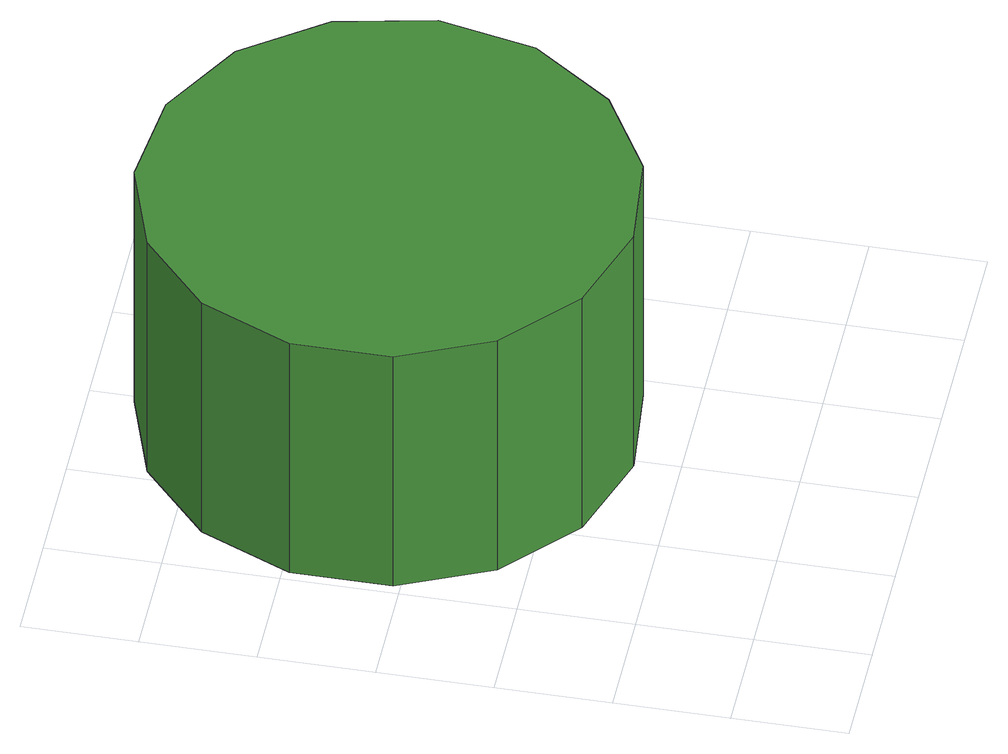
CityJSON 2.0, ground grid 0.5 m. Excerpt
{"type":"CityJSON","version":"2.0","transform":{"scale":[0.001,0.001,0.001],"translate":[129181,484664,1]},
"CityObjects":{
"tree1":{"type":"SolitaryVegetationObject","attributes":{"function":"something"},"geometry":[{"type":"MultiSurface","lod":"1","boundaries":[[[0,1,2,3,4,5,6,7,8,9,10,11,12,13,14]],[[15,16,17,18,19,20,21,22,23,24,25,26,27,28,29]],[[0,29,28,1]],[[1,28,27,2]],[[2,27,26,3]],[[3,26,25,4]],[[4,25,24,5]],[[5,24,23,6]],[[6,23,22,7]],[[7,22,21,8]],[[8,21,20,9]],[[9,20,19,10]],[[10,19,18,11]],[[11,18,17,12]],[[12,17,16,13]],[[13,16,15,14]],[[14,15,29,0]]]}]}
},
"vertices":[
[2143,1751,1276],[2051,2182,1276],[1792,2538,1276],[1410,2758,1276],[972,2805,1276],[553,2668,1276],[226,2374,1276],[47,1971,1276],[47,1531,1276],[226,1128,1276],[553,833,1276],[972,697,1276],[1410,743,1276],[1792,963,1276],[2051,1320,1276],[2051,1320,7],[1792,963,7],[1410,743,7],[972,697,7],[553,833,7],[226,1128,7],[47,1531,7],[47,1971,7],[226,2374,7],[553,2668,7],[972,2805,7],[1410,2758,7],[1792,2538,7],[2051,2182,7],[2143,1751,7]
]}
